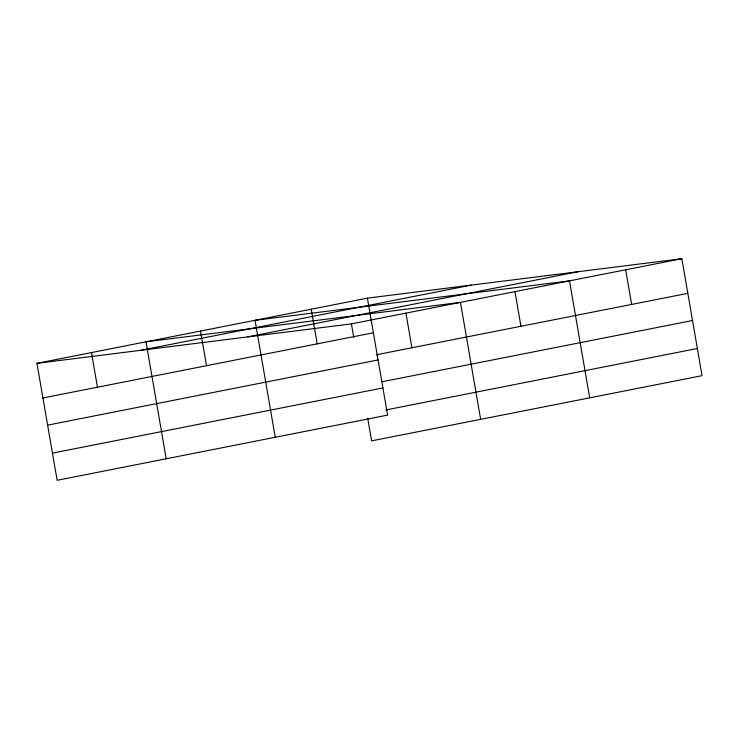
<?xml version="1.0" encoding="UTF-8"?>
<svg xmlns="http://www.w3.org/2000/svg" width="739" height="739" viewBox="0 0 739 739"><rect width="100%" height="100%" fill="white"/><g stroke="black" fill="none" stroke-linecap="round" stroke-linejoin="round"><path stroke-width="1.11" d="M367.385 298.14L387.596 415.115L57.152 480.295L36.95 363.329L367.385 298.14L681.848 258.705L702.05 375.671L371.615 440.86L367.699 418.219M140.724 350.314L471.159 285.125M247.639 336.901L578.074 271.721M36.95 363.329L351.404 323.885L681.848 258.705M42.936 397.97L373.371 332.781M376.308 354.803L687.833 293.346M47.629 425.137L378.063 359.948M382.109 381.749L692.526 320.514M52.46 453.127L382.904 387.938M385.832 409.96L697.357 348.503M625.674 269.781L631.651 304.422M589.704 397.841L569.501 280.866L255.038 320.301L275.241 437.276M514.972 291.619L520.958 326.259M480.655 419.346L460.452 302.38L145.999 341.815L166.201 458.79M405.933 313.133L411.909 347.773M351.404 323.885L353.722 337.298M311.211 309.225L317.197 343.866M200.518 331.063L206.504 365.703M91.47 352.568L97.456 387.218"/></g></svg>
